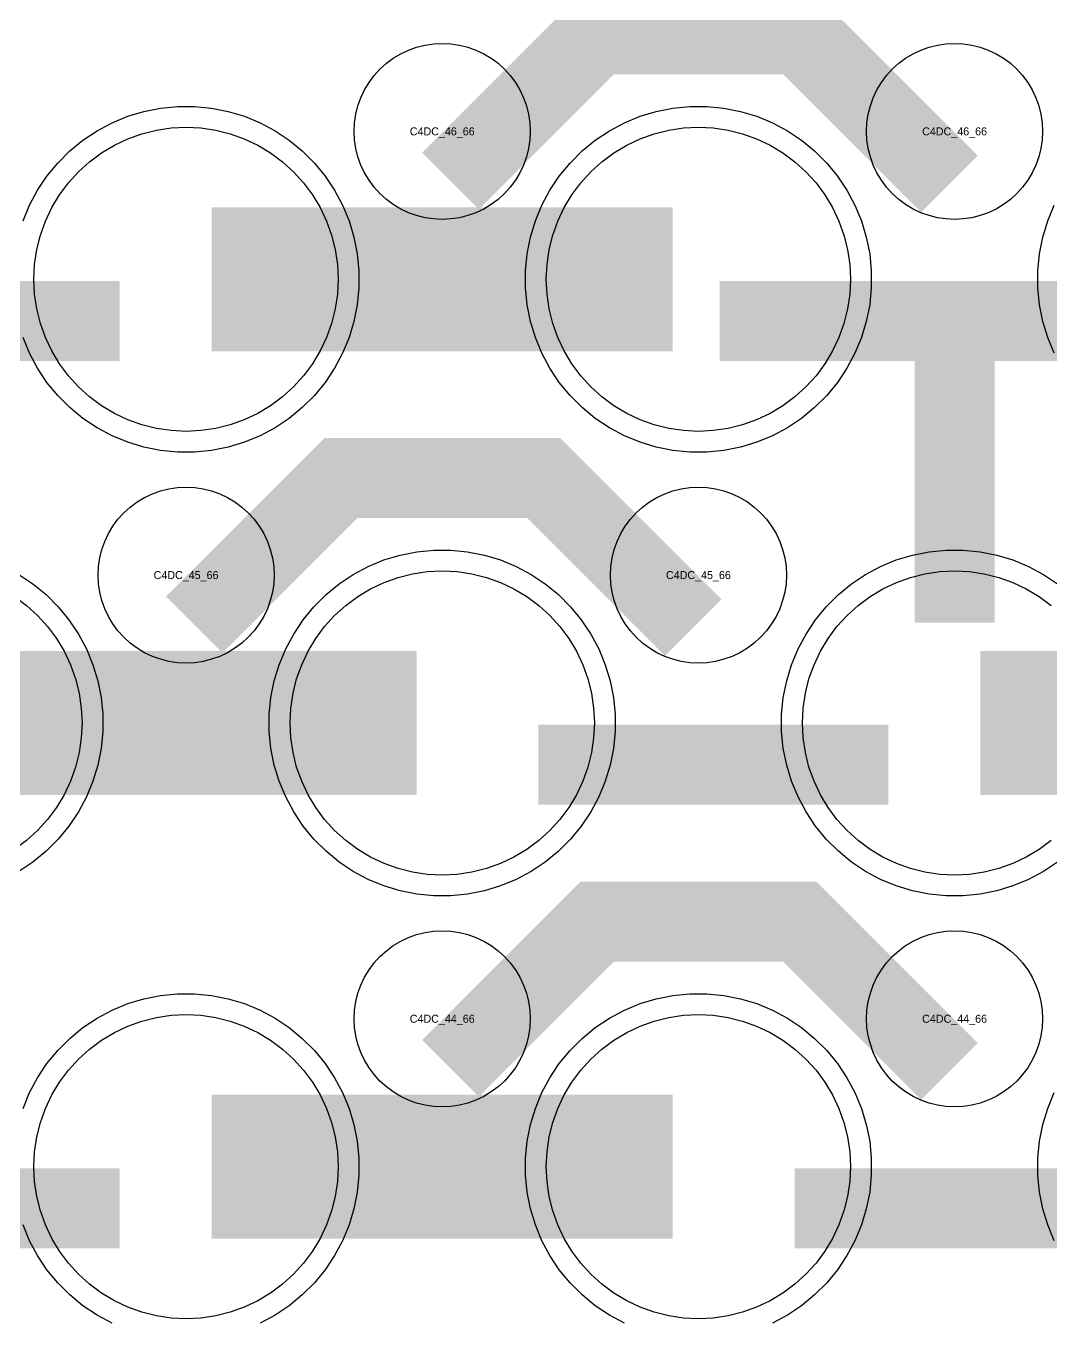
# Model space of a CAD drawing. Extents: x -11880 to 11880, y -14992 to 14992.
# Drawn here: x 9070 to 9390.1, y -8791.3 to -8386.5 of the extents above; entities that cross this region are included whole.
import ezdxf
from ezdxf.enums import TextEntityAlignment as Align

# ---------------------------------------------------------------- set-up
doc = ezdxf.new("R2010")
doc.units = 0
doc.header["$MEASUREMENT"] = 0
for name, color, linetype in [('GDS_775_DT_237', 138, 'CONTINUOUS'), ('RDL1_FS', 34, 'CONTINUOUS'), ('RDL_BS', 160, 'CONTINUOUS')]:
    doc.layers.add(name, color=color, linetype=linetype)

msp = doc.modelspace()

# ---------------------------------------------------------------- linework, layer by layer
at = {"layer": 'RDL1_FS', "color": 241, "true_color": 0xf7abae}
for points in [[(9120, -8513.124), (9115.343, -8512.895), (9110.732, -8512.211), (9106.209, -8511.079), (9101.819, -8509.507), (9097.605, -8507.515), (9093.605, -8505.117), (9089.86, -8502.339), (9086.406, -8499.209), (9083.276, -8495.755), (9080.498, -8492.01), (9078.1, -8488.01), (9076.108, -8483.796), (9074.536, -8479.406), (9073.404, -8474.883), (9072.72, -8470.272), (9072.491, -8465.615), (9072.72, -8460.958), (9073.404, -8456.347), (9074.536, -8451.824), (9076.108, -8447.434), (9078.1, -8443.22), (9080.498, -8439.22), (9083.276, -8435.475), (9086.406, -8432.021), (9089.86, -8428.891), (9093.605, -8426.113), (9097.605, -8423.715), (9101.819, -8421.723), (9106.209, -8420.151), (9110.732, -8419.019), (9115.343, -8418.335), (9120, -8418.106), (9124.657, -8418.335), (9129.268, -8419.019), (9133.791, -8420.151), (9138.181, -8421.723), (9142.395, -8423.715), (9146.395, -8426.113), (9150.14, -8428.891), (9153.594, -8432.021), (9156.724, -8435.475), (9159.502, -8439.22), (9161.9, -8443.22), (9163.892, -8447.434), (9165.464, -8451.824), (9166.596, -8456.347), (9167.28, -8460.958), (9167.509, -8465.615), (9167.28, -8470.272), (9166.596, -8474.883), (9165.464, -8479.406), (9163.892, -8483.796), (9161.9, -8488.01), (9159.502, -8492.01), (9156.724, -8495.755), (9153.594, -8499.209), (9150.14, -8502.339), (9146.395, -8505.117), (9142.395, -8507.515), (9138.181, -8509.507), (9133.791, -8511.079), (9129.268, -8512.211), (9124.657, -8512.895)], [(9280, -8513.124), (9275.343, -8512.895), (9270.732, -8512.211), (9266.209, -8511.079), (9261.819, -8509.507), (9257.605, -8507.515), (9253.605, -8505.117), (9249.86, -8502.339), (9246.406, -8499.209), (9243.276, -8495.755), (9240.498, -8492.01), (9238.1, -8488.01), (9236.108, -8483.796), (9234.536, -8479.406), (9233.404, -8474.883), (9232.72, -8470.272), (9232.491, -8465.615), (9232.72, -8460.958), (9233.404, -8456.347), (9234.536, -8451.824), (9236.108, -8447.434), (9238.1, -8443.22), (9240.498, -8439.22), (9243.276, -8435.475), (9246.406, -8432.021), (9249.86, -8428.891), (9253.605, -8426.113), (9257.605, -8423.715), (9261.819, -8421.723), (9266.209, -8420.151), (9270.732, -8419.019), (9275.343, -8418.335), (9280, -8418.106), (9284.657, -8418.335), (9289.268, -8419.019), (9293.791, -8420.151), (9298.181, -8421.723), (9302.395, -8423.715), (9306.395, -8426.113), (9310.14, -8428.891), (9313.594, -8432.021), (9316.724, -8435.475), (9319.502, -8439.22), (9321.9, -8443.22), (9323.892, -8447.434), (9325.464, -8451.824), (9326.596, -8456.347), (9327.28, -8460.958), (9327.509, -8465.615), (9327.28, -8470.272), (9326.596, -8474.883), (9325.464, -8479.406), (9323.892, -8483.796), (9321.9, -8488.01), (9319.502, -8492.01), (9316.724, -8495.755), (9313.594, -8499.209), (9310.14, -8502.339), (9306.395, -8505.117), (9302.395, -8507.515), (9298.181, -8509.507), (9293.791, -8511.079), (9289.268, -8512.211), (9284.657, -8512.895)], [(9200, -8651.689), (9195.343, -8651.46), (9190.732, -8650.776), (9186.209, -8649.644), (9181.819, -8648.072), (9177.605, -8646.08), (9173.605, -8643.682), (9169.86, -8640.904), (9166.406, -8637.774), (9163.276, -8634.32), (9160.498, -8630.575), (9158.1, -8626.575), (9156.108, -8622.361), (9154.536, -8617.971), (9153.404, -8613.448), (9152.72, -8608.837), (9152.491, -8604.18), (9152.72, -8599.523), (9153.404, -8594.912), (9154.536, -8590.389), (9156.108, -8585.999), (9158.1, -8581.785), (9160.498, -8577.785), (9163.276, -8574.04), (9166.406, -8570.586), (9169.86, -8567.456), (9173.605, -8564.678), (9177.605, -8562.28), (9181.819, -8560.288), (9186.209, -8558.716), (9190.732, -8557.584), (9195.343, -8556.9), (9200, -8556.671), (9204.657, -8556.9), (9209.268, -8557.584), (9213.791, -8558.716), (9218.181, -8560.288), (9222.395, -8562.28), (9226.395, -8564.678), (9230.14, -8567.456), (9233.594, -8570.586), (9236.724, -8574.04), (9239.502, -8577.785), (9241.9, -8581.785), (9243.892, -8585.999), (9245.464, -8590.389), (9246.596, -8594.912), (9247.28, -8599.523), (9247.509, -8604.18), (9247.28, -8608.837), (9246.596, -8613.448), (9245.464, -8617.971), (9243.892, -8622.361), (9241.9, -8626.575), (9239.502, -8630.575), (9236.724, -8634.32), (9233.594, -8637.774), (9230.14, -8640.904), (9226.395, -8643.682), (9222.395, -8646.08), (9218.181, -8648.072), (9213.791, -8649.644), (9209.268, -8650.776), (9204.657, -8651.46)]]:
    msp.add_lwpolyline(points, close=True, dxfattribs=at)
for points in [[(9128.002, -8465.615, 45, 45, 0), (9200.002, -8465.615, 45, 45, 0)], [(9200.002, -8465.615, 45, 45, 0), (9272.002, -8465.615, 45, 45, 0)], [(9048.002, -8604.18, 45, 45, 0), (9120.002, -8604.18, 45, 45, 0)], [(9120.002, -8604.18, 45, 45, 0), (9192.002, -8604.18, 45, 45, 0)], [(9368.002, -8604.18, 45, 45, 0), (9440.002, -8604.18, 45, 45, 0)]]:
    msp.add_lwpolyline(points, format="xyseb", dxfattribs=at)
for points in [[(9390.14, -8640.904), (9386.395, -8643.682), (9382.395, -8646.08), (9378.181, -8648.072), (9373.791, -8649.644), (9369.268, -8650.776), (9364.657, -8651.46), (9360, -8651.689), (9355.343, -8651.46), (9350.732, -8650.776), (9346.209, -8649.644), (9341.819, -8648.072), (9337.605, -8646.08), (9333.605, -8643.682), (9329.86, -8640.904), (9326.406, -8637.774), (9323.276, -8634.32), (9320.498, -8630.575), (9318.1, -8626.575), (9316.108, -8622.361), (9314.536, -8617.971), (9313.404, -8613.448), (9312.72, -8608.837), (9312.491, -8604.18), (9312.72, -8599.523), (9313.404, -8594.912), (9314.536, -8590.389), (9316.108, -8585.999), (9318.1, -8581.785), (9320.498, -8577.785), (9323.276, -8574.04), (9326.406, -8570.586), (9329.86, -8567.456), (9333.605, -8564.678), (9337.605, -8562.28), (9341.819, -8560.288), (9346.209, -8558.716), (9350.732, -8557.584), (9355.343, -8556.9), (9360, -8556.671), (9364.657, -8556.9), (9369.268, -8557.584), (9373.791, -8558.716), (9378.181, -8560.288), (9382.395, -8562.28), (9386.395, -8564.678), (9390.14, -8567.456)], [(9066.395, -8564.678), (9070.14, -8567.456), (9073.594, -8570.586), (9076.724, -8574.04), (9079.502, -8577.785), (9081.9, -8581.785), (9083.892, -8585.999), (9085.464, -8590.389), (9086.596, -8594.912), (9087.28, -8599.523), (9087.509, -8604.18), (9087.28, -8608.837), (9086.596, -8613.448), (9085.464, -8617.971), (9083.892, -8622.361), (9081.9, -8626.575), (9079.502, -8630.575), (9076.724, -8634.32), (9073.594, -8637.774), (9070.14, -8640.904), (9066.395, -8643.682)]]:
    msp.add_lwpolyline(points, dxfattribs=at)
at = {"layer": 'RDL1_FS'}
for points in [[(9120, -8790.254), (9115.343, -8790.025), (9110.732, -8789.341), (9106.209, -8788.209), (9101.819, -8786.637), (9097.605, -8784.645), (9093.605, -8782.247), (9089.86, -8779.469), (9086.406, -8776.339), (9083.276, -8772.885), (9080.498, -8769.14), (9078.1, -8765.14), (9076.108, -8760.926), (9074.536, -8756.536), (9073.404, -8752.013), (9072.72, -8747.402), (9072.491, -8742.745), (9072.72, -8738.088), (9073.404, -8733.477), (9074.536, -8728.954), (9076.108, -8724.564), (9078.1, -8720.35), (9080.498, -8716.35), (9083.276, -8712.605), (9086.406, -8709.151), (9089.86, -8706.021), (9093.605, -8703.243), (9097.605, -8700.845), (9101.819, -8698.853), (9106.209, -8697.281), (9110.732, -8696.149), (9115.343, -8695.465), (9120, -8695.236), (9124.657, -8695.465), (9129.268, -8696.149), (9133.791, -8697.281), (9138.181, -8698.853), (9142.395, -8700.845), (9146.395, -8703.243), (9150.14, -8706.021), (9153.594, -8709.151), (9156.724, -8712.605), (9159.502, -8716.35), (9161.9, -8720.35), (9163.892, -8724.564), (9165.464, -8728.954), (9166.596, -8733.477), (9167.28, -8738.088), (9167.509, -8742.745), (9167.28, -8747.402), (9166.596, -8752.013), (9165.464, -8756.536), (9163.892, -8760.926), (9161.9, -8765.14), (9159.502, -8769.14), (9156.724, -8772.885), (9153.594, -8776.339), (9150.14, -8779.469), (9146.395, -8782.247), (9142.395, -8784.645), (9138.181, -8786.637), (9133.791, -8788.209), (9129.268, -8789.341), (9124.657, -8790.025)], [(9280, -8790.254), (9275.343, -8790.025), (9270.732, -8789.341), (9266.209, -8788.209), (9261.819, -8786.637), (9257.605, -8784.645), (9253.605, -8782.247), (9249.86, -8779.469), (9246.406, -8776.339), (9243.276, -8772.885), (9240.498, -8769.14), (9238.1, -8765.14), (9236.108, -8760.926), (9234.536, -8756.536), (9233.404, -8752.013), (9232.72, -8747.402), (9232.491, -8742.745), (9232.72, -8738.088), (9233.404, -8733.477), (9234.536, -8728.954), (9236.108, -8724.564), (9238.1, -8720.35), (9240.498, -8716.35), (9243.276, -8712.605), (9246.406, -8709.151), (9249.86, -8706.021), (9253.605, -8703.243), (9257.605, -8700.845), (9261.819, -8698.853), (9266.209, -8697.281), (9270.732, -8696.149), (9275.343, -8695.465), (9280, -8695.236), (9284.657, -8695.465), (9289.268, -8696.149), (9293.791, -8697.281), (9298.181, -8698.853), (9302.395, -8700.845), (9306.395, -8703.243), (9310.14, -8706.021), (9313.594, -8709.151), (9316.724, -8712.605), (9319.502, -8716.35), (9321.9, -8720.35), (9323.892, -8724.564), (9325.464, -8728.954), (9326.596, -8733.477), (9327.28, -8738.088), (9327.509, -8742.745), (9327.28, -8747.402), (9326.596, -8752.013), (9325.464, -8756.536), (9323.892, -8760.926), (9321.9, -8765.14), (9319.502, -8769.14), (9316.724, -8772.885), (9313.594, -8776.339), (9310.14, -8779.469), (9306.395, -8782.247), (9302.395, -8784.645), (9298.181, -8786.637), (9293.791, -8788.209), (9289.268, -8789.341), (9284.657, -8790.025)]]:
    msp.add_lwpolyline(points, close=True, dxfattribs=at)
for points in [[(9128.002, -8742.745, 45, 45, 0), (9200.002, -8742.745, 45, 45, 0)], [(9200.002, -8742.745, 45, 45, 0), (9272.002, -8742.745, 45, 45, 0)]]:
    msp.add_lwpolyline(points, format="xyseb", dxfattribs=at)
at = {"layer": 'RDL_BS'}
for points in [[(9202.562, -8434.929, 25, 25, 0), (9248.377, -8389.114, 25, 25, 0), (9281.93, -8389.114, 25, 25, 0)], [(9358.401, -8435.828, 25, 25, 0), (9311.687, -8389.114, 25, 25, 0), (9281.929, -8389.114, 25, 25, 0)], [(9122.562, -8573.494, 25, 25, 0), (9168.377, -8527.679, 25, 25, 0), (9201.93, -8527.679, 25, 25, 0)], [(9278.401, -8574.393, 25, 25, 0), (9231.687, -8527.679, 25, 25, 0), (9201.929, -8527.679, 25, 25, 0)], [(9202.562, -8712.059, 25, 25, 0), (9248.377, -8666.244, 25, 25, 0), (9281.93, -8666.244, 25, 25, 0)], [(9358.401, -8712.958, 25, 25, 0), (9311.687, -8666.244, 25, 25, 0), (9281.929, -8666.244, 25, 25, 0)], [(8990.016, -8755.758, 25, 25, 0), (9099.281, -8755.758, 25, 25, 0)], [(9310.016, -8755.758, 25, 25, 0), (9419.281, -8755.758, 25, 25, 0)]]:
    msp.add_lwpolyline(points, format="xyseb", dxfattribs=at)
for points in [[(9200, -8446.921), (9197.307, -8446.789), (9194.635, -8446.393), (9192.016, -8445.736), (9189.481, -8444.829), (9187.044, -8443.677), (9184.72, -8442.284), (9182.557, -8440.681), (9180.558, -8438.869), (9178.746, -8436.87), (9177.143, -8434.707), (9175.75, -8432.383), (9174.598, -8429.946), (9173.691, -8427.411), (9173.034, -8424.792), (9172.638, -8422.12), (9172.506, -8419.427), (9172.638, -8416.734), (9173.034, -8414.062), (9173.691, -8411.443), (9174.598, -8408.908), (9175.75, -8406.471), (9177.143, -8404.147), (9178.746, -8401.984), (9180.558, -8399.985), (9182.557, -8398.173), (9184.72, -8396.57), (9187.044, -8395.177), (9189.481, -8394.025), (9192.016, -8393.118), (9194.635, -8392.461), (9197.307, -8392.065), (9200, -8391.933), (9202.693, -8392.065), (9205.365, -8392.461), (9207.984, -8393.118), (9210.519, -8394.025), (9212.956, -8395.177), (9215.28, -8396.57), (9217.443, -8398.173), (9219.442, -8399.985), (9221.254, -8401.984), (9222.857, -8404.147), (9224.25, -8406.471), (9225.402, -8408.908), (9226.309, -8411.443), (9226.966, -8414.062), (9227.362, -8416.734), (9227.494, -8419.427), (9227.362, -8422.12), (9226.966, -8424.792), (9226.309, -8427.411), (9225.402, -8429.946), (9224.25, -8432.383), (9222.857, -8434.707), (9221.254, -8436.87), (9219.442, -8438.869), (9217.443, -8440.681), (9215.28, -8442.284), (9212.956, -8443.677), (9210.519, -8444.829), (9207.984, -8445.736), (9205.365, -8446.393), (9202.693, -8446.789)], [(9360, -8446.921), (9357.307, -8446.789), (9354.635, -8446.393), (9352.016, -8445.736), (9349.481, -8444.829), (9347.044, -8443.677), (9344.72, -8442.284), (9342.557, -8440.681), (9340.558, -8438.869), (9338.746, -8436.87), (9337.143, -8434.707), (9335.75, -8432.383), (9334.598, -8429.946), (9333.691, -8427.411), (9333.034, -8424.792), (9332.638, -8422.12), (9332.506, -8419.427), (9332.638, -8416.734), (9333.034, -8414.062), (9333.691, -8411.443), (9334.598, -8408.908), (9335.75, -8406.471), (9337.143, -8404.147), (9338.746, -8401.984), (9340.558, -8399.985), (9342.557, -8398.173), (9344.72, -8396.57), (9347.044, -8395.177), (9349.481, -8394.025), (9352.016, -8393.118), (9354.635, -8392.461), (9357.307, -8392.065), (9360, -8391.933), (9362.693, -8392.065), (9365.365, -8392.461), (9367.984, -8393.118), (9370.519, -8394.025), (9372.956, -8395.177), (9375.28, -8396.57), (9377.443, -8398.173), (9379.442, -8399.985), (9381.254, -8401.984), (9382.857, -8404.147), (9384.25, -8406.471), (9385.402, -8408.908), (9386.309, -8411.443), (9386.966, -8414.062), (9387.362, -8416.734), (9387.494, -8419.427), (9387.362, -8422.12), (9386.966, -8424.792), (9386.309, -8427.411), (9385.402, -8429.946), (9384.25, -8432.383), (9382.857, -8434.707), (9381.254, -8436.87), (9379.442, -8438.869), (9377.443, -8440.681), (9375.28, -8442.284), (9372.956, -8443.677), (9370.519, -8444.829), (9367.984, -8445.736), (9365.365, -8446.393), (9362.693, -8446.789)], [(9120, -8585.486), (9117.307, -8585.354), (9114.635, -8584.958), (9112.016, -8584.301), (9109.481, -8583.394), (9107.044, -8582.242), (9104.72, -8580.849), (9102.557, -8579.246), (9100.558, -8577.434), (9098.746, -8575.435), (9097.143, -8573.272), (9095.75, -8570.948), (9094.598, -8568.511), (9093.691, -8565.976), (9093.034, -8563.357), (9092.638, -8560.685), (9092.506, -8557.992), (9092.638, -8555.299), (9093.034, -8552.627), (9093.691, -8550.008), (9094.598, -8547.473), (9095.75, -8545.036), (9097.143, -8542.712), (9098.746, -8540.549), (9100.558, -8538.55), (9102.557, -8536.738), (9104.72, -8535.135), (9107.044, -8533.742), (9109.481, -8532.59), (9112.016, -8531.683), (9114.635, -8531.026), (9117.307, -8530.63), (9120, -8530.498), (9122.693, -8530.63), (9125.365, -8531.026), (9127.984, -8531.683), (9130.519, -8532.59), (9132.956, -8533.742), (9135.28, -8535.135), (9137.443, -8536.738), (9139.442, -8538.55), (9141.254, -8540.549), (9142.857, -8542.712), (9144.25, -8545.036), (9145.402, -8547.473), (9146.309, -8550.008), (9146.966, -8552.627), (9147.362, -8555.299), (9147.494, -8557.992), (9147.362, -8560.685), (9146.966, -8563.357), (9146.309, -8565.976), (9145.402, -8568.511), (9144.25, -8570.948), (9142.857, -8573.272), (9141.254, -8575.435), (9139.442, -8577.434), (9137.443, -8579.246), (9135.28, -8580.849), (9132.956, -8582.242), (9130.519, -8583.394), (9127.984, -8584.301), (9125.365, -8584.958), (9122.693, -8585.354)], [(9280, -8585.486), (9277.307, -8585.354), (9274.635, -8584.958), (9272.016, -8584.301), (9269.481, -8583.394), (9267.044, -8582.242), (9264.72, -8580.849), (9262.557, -8579.246), (9260.558, -8577.434), (9258.746, -8575.435), (9257.143, -8573.272), (9255.75, -8570.948), (9254.598, -8568.511), (9253.691, -8565.976), (9253.034, -8563.357), (9252.638, -8560.685), (9252.506, -8557.992), (9252.638, -8555.299), (9253.034, -8552.627), (9253.691, -8550.008), (9254.598, -8547.473), (9255.75, -8545.036), (9257.143, -8542.712), (9258.746, -8540.549), (9260.558, -8538.55), (9262.557, -8536.738), (9264.72, -8535.135), (9267.044, -8533.742), (9269.481, -8532.59), (9272.016, -8531.683), (9274.635, -8531.026), (9277.307, -8530.63), (9280, -8530.498), (9282.693, -8530.63), (9285.365, -8531.026), (9287.984, -8531.683), (9290.519, -8532.59), (9292.956, -8533.742), (9295.28, -8535.135), (9297.443, -8536.738), (9299.442, -8538.55), (9301.254, -8540.549), (9302.857, -8542.712), (9304.25, -8545.036), (9305.402, -8547.473), (9306.309, -8550.008), (9306.966, -8552.627), (9307.362, -8555.299), (9307.494, -8557.992), (9307.362, -8560.685), (9306.966, -8563.357), (9306.309, -8565.976), (9305.402, -8568.511), (9304.25, -8570.948), (9302.857, -8573.272), (9301.254, -8575.435), (9299.442, -8577.434), (9297.443, -8579.246), (9295.28, -8580.849), (9292.956, -8582.242), (9290.519, -8583.394), (9287.984, -8584.301), (9285.365, -8584.958), (9282.693, -8585.354)], [(9200, -8724.051), (9197.307, -8723.919), (9194.635, -8723.523), (9192.016, -8722.866), (9189.481, -8721.959), (9187.044, -8720.807), (9184.72, -8719.414), (9182.557, -8717.811), (9180.558, -8715.999), (9178.746, -8714), (9177.143, -8711.837), (9175.75, -8709.513), (9174.598, -8707.076), (9173.691, -8704.541), (9173.034, -8701.922), (9172.638, -8699.25), (9172.506, -8696.557), (9172.638, -8693.864), (9173.034, -8691.192), (9173.691, -8688.573), (9174.598, -8686.038), (9175.75, -8683.601), (9177.143, -8681.277), (9178.746, -8679.114), (9180.558, -8677.115), (9182.557, -8675.303), (9184.72, -8673.7), (9187.044, -8672.307), (9189.481, -8671.155), (9192.016, -8670.248), (9194.635, -8669.591), (9197.307, -8669.195), (9200, -8669.063), (9202.693, -8669.195), (9205.365, -8669.591), (9207.984, -8670.248), (9210.519, -8671.155), (9212.956, -8672.307), (9215.28, -8673.7), (9217.443, -8675.303), (9219.442, -8677.115), (9221.254, -8679.114), (9222.857, -8681.277), (9224.25, -8683.601), (9225.402, -8686.038), (9226.309, -8688.573), (9226.966, -8691.192), (9227.362, -8693.864), (9227.494, -8696.557), (9227.362, -8699.25), (9226.966, -8701.922), (9226.309, -8704.541), (9225.402, -8707.076), (9224.25, -8709.513), (9222.857, -8711.837), (9221.254, -8714), (9219.442, -8715.999), (9217.443, -8717.811), (9215.28, -8719.414), (9212.956, -8720.807), (9210.519, -8721.959), (9207.984, -8722.866), (9205.365, -8723.523), (9202.693, -8723.919)], [(9360, -8724.051), (9357.307, -8723.919), (9354.635, -8723.523), (9352.016, -8722.866), (9349.481, -8721.959), (9347.044, -8720.807), (9344.72, -8719.414), (9342.557, -8717.811), (9340.558, -8715.999), (9338.746, -8714), (9337.143, -8711.837), (9335.75, -8709.513), (9334.598, -8707.076), (9333.691, -8704.541), (9333.034, -8701.922), (9332.638, -8699.25), (9332.506, -8696.557), (9332.638, -8693.864), (9333.034, -8691.192), (9333.691, -8688.573), (9334.598, -8686.038), (9335.75, -8683.601), (9337.143, -8681.277), (9338.746, -8679.114), (9340.558, -8677.115), (9342.557, -8675.303), (9344.72, -8673.7), (9347.044, -8672.307), (9349.481, -8671.155), (9352.016, -8670.248), (9354.635, -8669.591), (9357.307, -8669.195), (9360, -8669.063), (9362.693, -8669.195), (9365.365, -8669.591), (9367.984, -8670.248), (9370.519, -8671.155), (9372.956, -8672.307), (9375.28, -8673.7), (9377.443, -8675.303), (9379.442, -8677.115), (9381.254, -8679.114), (9382.857, -8681.277), (9384.25, -8683.601), (9385.402, -8686.038), (9386.309, -8688.573), (9386.966, -8691.192), (9387.362, -8693.864), (9387.494, -8696.557), (9387.362, -8699.25), (9386.966, -8701.922), (9386.309, -8704.541), (9385.402, -8707.076), (9384.25, -8709.513), (9382.857, -8711.837), (9381.254, -8714), (9379.442, -8715.999), (9377.443, -8717.811), (9375.28, -8719.414), (9372.956, -8720.807), (9370.519, -8721.959), (9367.984, -8722.866), (9365.365, -8723.523), (9362.693, -8723.919)]]:
    msp.add_lwpolyline(points, close=True, dxfattribs=at)
at = {"layer": 'RDL_BS', "color": 241, "true_color": 0xf7abae}
for points in [[(9069.094, -8447.41), (9071.125, -8442.5), (9073.617, -8437.838), (9076.564, -8433.424), (9079.926, -8429.323), (9083.708, -8425.541), (9087.809, -8422.179), (9092.223, -8419.232), (9096.885, -8416.74), (9101.795, -8414.709), (9106.835, -8413.178), (9112.062, -8412.132), (9117.356, -8411.615), (9122.644, -8411.615), (9127.938, -8412.132), (9133.165, -8413.178), (9138.205, -8414.709), (9143.115, -8416.74), (9147.777, -8419.232), (9152.191, -8422.179), (9156.292, -8425.541), (9160.074, -8429.323), (9163.436, -8433.424), (9166.383, -8437.838), (9168.875, -8442.5), (9170.906, -8447.41), (9172.437, -8452.45), (9173.483, -8457.677), (9174, -8462.971), (9174, -8468.259), (9173.483, -8473.553), (9172.437, -8478.78), (9170.906, -8483.82), (9168.875, -8488.73), (9166.383, -8493.392), (9163.436, -8497.806), (9160.074, -8501.907), (9156.292, -8505.689), (9152.191, -8509.051), (9147.777, -8511.998), (9143.115, -8514.49), (9138.205, -8516.521), (9133.165, -8518.052), (9127.938, -8519.098), (9122.644, -8519.615), (9117.356, -8519.615), (9112.062, -8519.098), (9106.835, -8518.052), (9101.795, -8516.521), (9096.885, -8514.49), (9092.223, -8511.998), (9087.809, -8509.051), (9083.708, -8505.689), (9079.926, -8501.907), (9076.564, -8497.806), (9073.617, -8493.392), (9071.125, -8488.73), (9069.094, -8483.82)], [(9391.125, -8488.73), (9389.094, -8483.82), (9387.563, -8478.78), (9386.517, -8473.553), (9386, -8468.259), (9386, -8462.971), (9386.517, -8457.677), (9387.563, -8452.45), (9389.094, -8447.41), (9391.125, -8442.5)], [(9392.191, -8647.616), (9387.777, -8650.563), (9383.115, -8653.055), (9378.205, -8655.086), (9373.165, -8656.617), (9367.938, -8657.663), (9362.644, -8658.18), (9357.356, -8658.18), (9352.062, -8657.663), (9346.835, -8656.617), (9341.795, -8655.086), (9336.885, -8653.055), (9332.223, -8650.563), (9327.809, -8647.616), (9323.708, -8644.254), (9319.926, -8640.472), (9316.564, -8636.371), (9313.617, -8631.957), (9311.125, -8627.295), (9309.094, -8622.385), (9307.563, -8617.345), (9306.517, -8612.118), (9306, -8606.824), (9306, -8601.536), (9306.517, -8596.242), (9307.563, -8591.015), (9309.094, -8585.975), (9311.125, -8581.065), (9313.617, -8576.403), (9316.564, -8571.989), (9319.926, -8567.888), (9323.708, -8564.106), (9327.809, -8560.744), (9332.223, -8557.797), (9336.885, -8555.305), (9341.795, -8553.274), (9346.835, -8551.743), (9352.062, -8550.697), (9357.356, -8550.18), (9362.644, -8550.18), (9367.938, -8550.697), (9373.165, -8551.743), (9378.205, -8553.274), (9383.115, -8555.305), (9387.777, -8557.797), (9392.191, -8560.744)], [(9067.777, -8557.797), (9072.191, -8560.744), (9076.292, -8564.106), (9080.074, -8567.888), (9083.436, -8571.989), (9086.383, -8576.403), (9088.875, -8581.065), (9090.906, -8585.975), (9092.437, -8591.015), (9093.483, -8596.242), (9094, -8601.536), (9094, -8606.824), (9093.483, -8612.118), (9092.437, -8617.345), (9090.906, -8622.385), (9088.875, -8627.295), (9086.383, -8631.957), (9083.436, -8636.371), (9080.074, -8640.472), (9076.292, -8644.254), (9072.191, -8647.616), (9067.777, -8650.563)]]:
    msp.add_lwpolyline(points, dxfattribs=at)
for points in [[(9277.356, -8519.615), (9272.062, -8519.098), (9266.835, -8518.052), (9261.795, -8516.521), (9256.885, -8514.49), (9252.223, -8511.998), (9247.809, -8509.051), (9243.708, -8505.689), (9239.926, -8501.907), (9236.564, -8497.806), (9233.617, -8493.392), (9231.125, -8488.73), (9229.094, -8483.82), (9227.563, -8478.78), (9226.517, -8473.553), (9226, -8468.259), (9226, -8462.971), (9226.517, -8457.677), (9227.563, -8452.45), (9229.094, -8447.41), (9231.125, -8442.5), (9233.617, -8437.838), (9236.564, -8433.424), (9239.926, -8429.323), (9243.708, -8425.541), (9247.809, -8422.179), (9252.223, -8419.232), (9256.885, -8416.74), (9261.795, -8414.709), (9266.835, -8413.178), (9272.062, -8412.132), (9277.356, -8411.615), (9282.644, -8411.615), (9287.938, -8412.132), (9293.165, -8413.178), (9298.205, -8414.709), (9303.115, -8416.74), (9307.777, -8419.232), (9312.191, -8422.179), (9316.292, -8425.541), (9320.074, -8429.323), (9323.436, -8433.424), (9326.383, -8437.838), (9328.875, -8442.5), (9330.906, -8447.41), (9332.437, -8452.45), (9333.483, -8457.677), (9334, -8462.971), (9334, -8468.259), (9333.483, -8473.553), (9332.437, -8478.78), (9330.906, -8483.82), (9328.875, -8488.73), (9326.383, -8493.392), (9323.436, -8497.806), (9320.074, -8501.907), (9316.292, -8505.689), (9312.191, -8509.051), (9307.777, -8511.998), (9303.115, -8514.49), (9298.205, -8516.521), (9293.165, -8518.052), (9287.938, -8519.098), (9282.644, -8519.615)], [(9197.356, -8658.18), (9192.062, -8657.663), (9186.835, -8656.617), (9181.795, -8655.086), (9176.885, -8653.055), (9172.223, -8650.563), (9167.809, -8647.616), (9163.708, -8644.254), (9159.926, -8640.472), (9156.564, -8636.371), (9153.617, -8631.957), (9151.125, -8627.295), (9149.094, -8622.385), (9147.563, -8617.345), (9146.517, -8612.118), (9146, -8606.824), (9146, -8601.536), (9146.517, -8596.242), (9147.563, -8591.015), (9149.094, -8585.975), (9151.125, -8581.065), (9153.617, -8576.403), (9156.564, -8571.989), (9159.926, -8567.888), (9163.708, -8564.106), (9167.809, -8560.744), (9172.223, -8557.797), (9176.885, -8555.305), (9181.795, -8553.274), (9186.835, -8551.743), (9192.062, -8550.697), (9197.356, -8550.18), (9202.644, -8550.18), (9207.938, -8550.697), (9213.165, -8551.743), (9218.205, -8553.274), (9223.115, -8555.305), (9227.777, -8557.797), (9232.191, -8560.744), (9236.292, -8564.106), (9240.074, -8567.888), (9243.436, -8571.989), (9246.383, -8576.403), (9248.875, -8581.065), (9250.906, -8585.975), (9252.437, -8591.015), (9253.483, -8596.242), (9254, -8601.536), (9254, -8606.824), (9253.483, -8612.118), (9252.437, -8617.345), (9250.906, -8622.385), (9248.875, -8627.295), (9246.383, -8631.957), (9243.436, -8636.371), (9240.074, -8640.472), (9236.292, -8644.254), (9232.191, -8647.616), (9227.777, -8650.563), (9223.115, -8653.055), (9218.205, -8655.086), (9213.165, -8656.617), (9207.938, -8657.663), (9202.644, -8658.18)]]:
    msp.add_lwpolyline(points, close=True, dxfattribs=at)
for points in [[(9360, -8572.905, 25, 25, 0), (9360, -8466.128, 25, 25, 0)], [(8990.016, -8478.628, 25, 25, 0), (9099.281, -8478.628, 25, 25, 0)], [(9372.5, -8478.628, 25, 25, 0), (9286.667, -8478.628, 25, 25, 0)], [(9332.944, -8478.628, 25, 25, 0), (9291.74, -8478.628, 25, 25, 0)], [(9310.016, -8478.628, 25, 25, 0), (9419.281, -8478.628, 25, 25, 0)], [(9360, -8496.597, 25, 25, 0), (9360, -8542.217, 25, 25, 0)], [(9230.016, -8617.193, 25, 25, 0), (9339.281, -8617.193, 25, 25, 0)]]:
    msp.add_lwpolyline(points, format="xyseb", dxfattribs=at)
at = {"layer": 'RDL_BS'}
for points in [[(9069.094, -8724.54), (9071.125, -8719.63), (9073.617, -8714.968), (9076.564, -8710.554), (9079.926, -8706.453), (9083.708, -8702.671), (9087.809, -8699.309), (9092.223, -8696.362), (9096.885, -8693.87), (9101.795, -8691.839), (9106.835, -8690.308), (9112.062, -8689.262), (9117.356, -8688.745), (9122.644, -8688.745), (9127.938, -8689.262), (9133.165, -8690.308), (9138.205, -8691.839), (9143.115, -8693.87), (9147.777, -8696.362), (9152.191, -8699.309), (9156.292, -8702.671), (9160.074, -8706.453), (9163.436, -8710.554), (9166.383, -8714.968), (9168.875, -8719.63), (9170.906, -8724.54), (9172.437, -8729.58), (9173.483, -8734.807), (9174, -8740.101), (9174, -8745.389), (9173.483, -8750.683), (9172.437, -8755.91), (9170.906, -8760.95), (9168.875, -8765.86), (9166.383, -8770.522), (9163.436, -8774.936), (9160.074, -8779.037), (9156.292, -8782.819), (9152.191, -8786.181), (9147.777, -8789.128), (9143.115, -8791.62)], [(9256.885, -8791.62), (9252.223, -8789.128), (9247.809, -8786.181), (9243.708, -8782.819), (9239.926, -8779.037), (9236.564, -8774.936), (9233.617, -8770.522), (9231.125, -8765.86), (9229.094, -8760.95), (9227.563, -8755.91), (9226.517, -8750.683), (9226, -8745.389), (9226, -8740.101), (9226.517, -8734.807), (9227.563, -8729.58), (9229.094, -8724.54), (9231.125, -8719.63), (9233.617, -8714.968), (9236.564, -8710.554), (9239.926, -8706.453), (9243.708, -8702.671), (9247.809, -8699.309), (9252.223, -8696.362), (9256.885, -8693.87), (9261.795, -8691.839), (9266.835, -8690.308), (9272.062, -8689.262), (9277.356, -8688.745), (9282.644, -8688.745), (9287.938, -8689.262), (9293.165, -8690.308), (9298.205, -8691.839), (9303.115, -8693.87), (9307.777, -8696.362), (9312.191, -8699.309), (9316.292, -8702.671), (9320.074, -8706.453), (9323.436, -8710.554), (9326.383, -8714.968), (9328.875, -8719.63), (9330.906, -8724.54), (9332.437, -8729.58), (9333.483, -8734.807), (9334, -8740.101), (9334, -8745.389), (9333.483, -8750.683), (9332.437, -8755.91), (9330.906, -8760.95), (9328.875, -8765.86), (9326.383, -8770.522), (9323.436, -8774.936), (9320.074, -8779.037), (9316.292, -8782.819), (9312.191, -8786.181), (9307.777, -8789.128), (9303.115, -8791.62)], [(9391.125, -8765.86), (9389.094, -8760.95), (9387.563, -8755.91), (9386.517, -8750.683), (9386, -8745.389), (9386, -8740.101), (9386.517, -8734.807), (9387.563, -8729.58), (9389.094, -8724.54), (9391.125, -8719.63)], [(9096.885, -8791.62), (9092.223, -8789.128), (9087.809, -8786.181), (9083.708, -8782.819), (9079.926, -8779.037), (9076.564, -8774.936), (9073.617, -8770.522), (9071.125, -8765.86), (9069.094, -8760.95)]]:
    msp.add_lwpolyline(points, dxfattribs=at)

# ---------------------------------------------------------------- texts
at = {"layer": 'GDS_775_DT_237'}
for s, p in [('C4DC_46_66', (9200, -8419.427)), ('C4DC_46_66', (9200, -8419.427)), ('C4DC_46_66', (9360, -8419.427)), ('C4DC_46_66', (9360, -8419.427)), ('C4DC_45_66', (9120, -8557.992)), ('C4DC_45_66', (9120, -8557.992)), ('C4DC_45_66', (9280, -8557.992)), ('C4DC_45_66', (9280, -8557.992)), ('C4DC_44_66', (9200, -8696.557)), ('C4DC_44_66', (9200, -8696.557)), ('C4DC_44_66', (9360, -8696.557)), ('C4DC_44_66', (9360, -8696.557))]:
    msp.add_text(s, height=2.5, dxfattribs=at).set_placement(p, align=Align.MIDDLE_CENTER)

doc.saveas('drawing.dxf')
